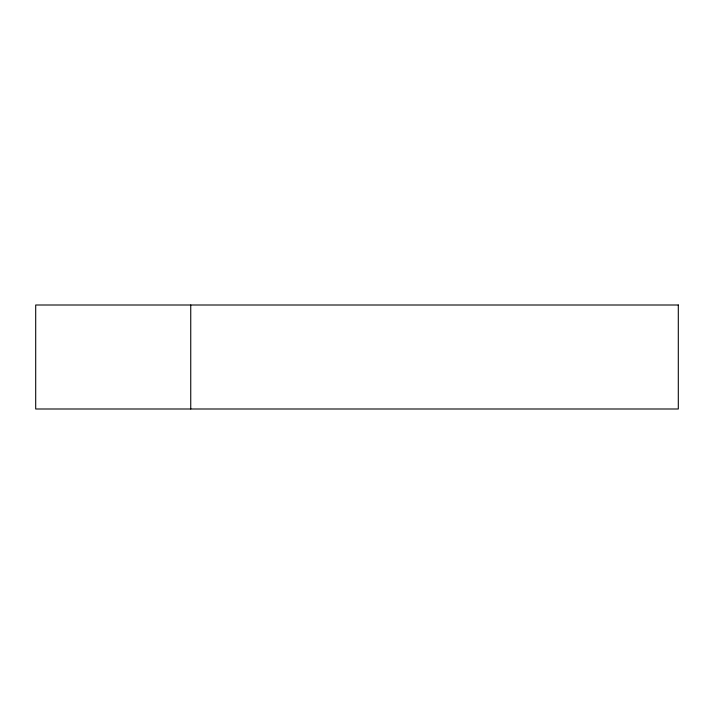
<?xml version="1.0" encoding="UTF-8"?>
<svg xmlns="http://www.w3.org/2000/svg" width="714" height="714" viewBox="0 0 714 714"><rect width="100%" height="100%" fill="white"/><g stroke="black" fill="none" stroke-linecap="round" stroke-linejoin="round"><path stroke-width="1.07" d="M190.745 305.003L190.745 408.997M678.3 305.003L35.7 305.003L35.7 408.997L678.3 408.997L678.3 305.003"/></g></svg>
